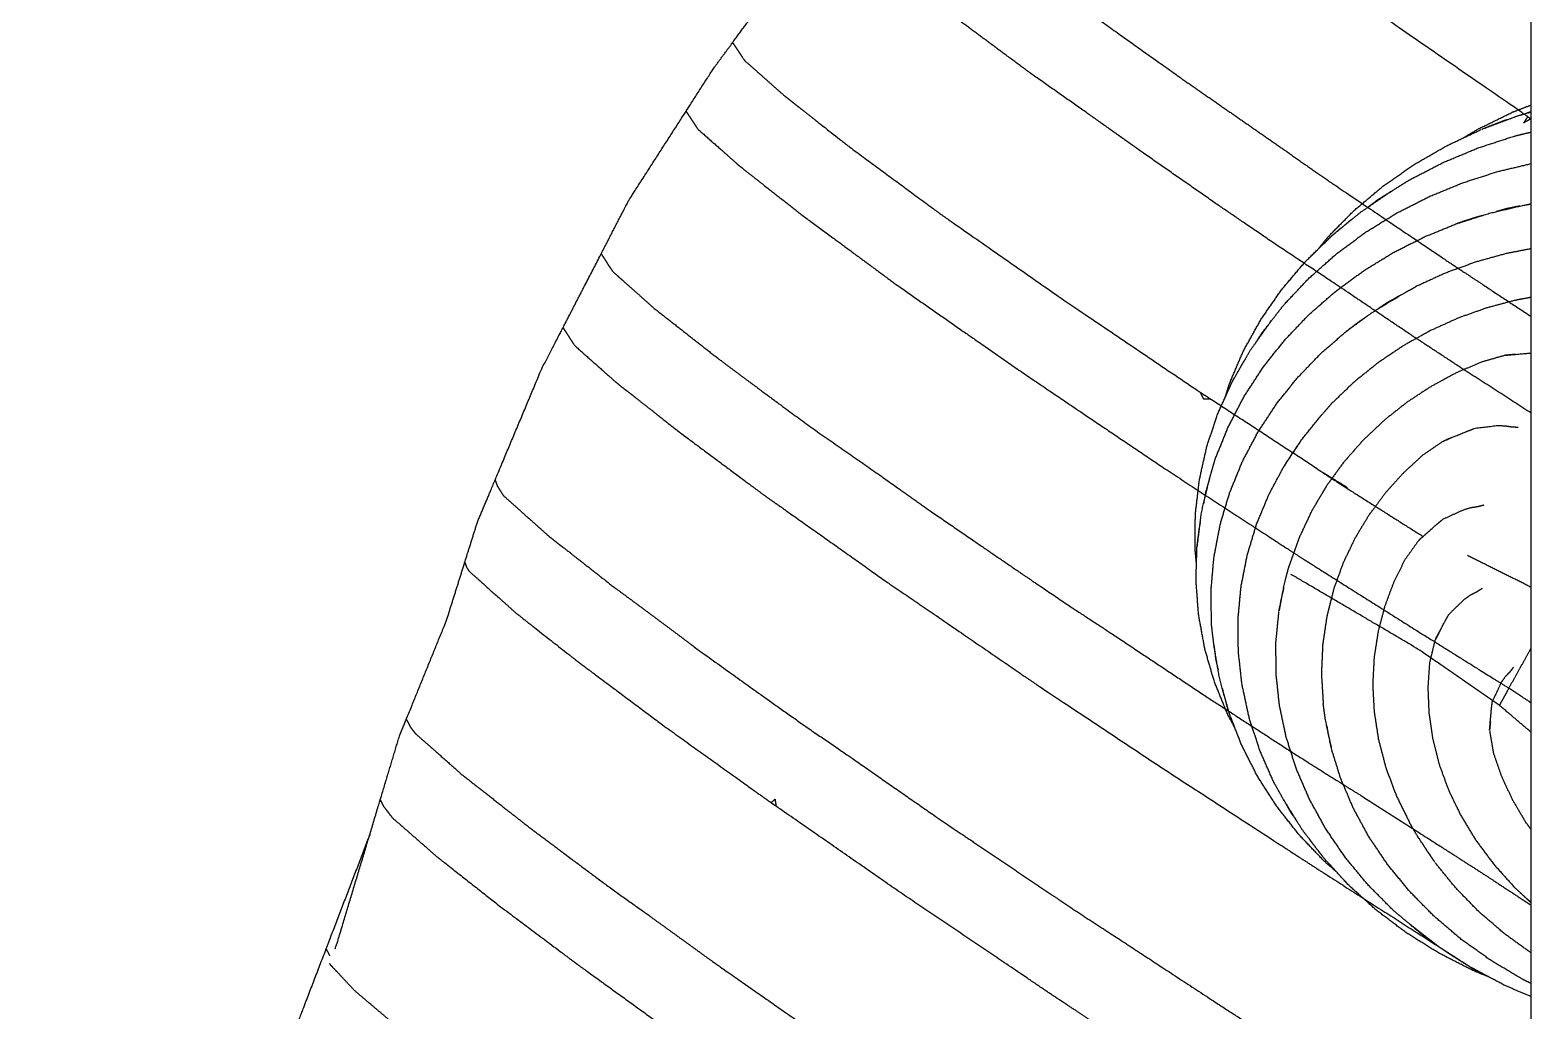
# Model space of a CAD drawing. Header units: millimetres. Extents: x 3429 to 24139, y -631 to 9878.
# Drawn here: x 8409.16 to 8442.57, y 3494.11 to 3515.95 of the extents above; entities that cross this region are included whole.
import ezdxf

# ---------------------------------------------------------------- set-up
doc = ezdxf.new("R2010")
doc.units = ezdxf.units.MM
doc.layers.add('multid_gorunus_3', color=23, linetype='Continuous', lineweight=13)
doc.layers.add('multid_gorunus_4', color=15, linetype='Continuous', lineweight=9)

# ---------------------------------------------------------------- blocks, each defined once
blk = doc.blocks.new('grup-2')
at = {"layer": 'multid_gorunus_3', "lineweight": -3}
for points, degree, knots in [([(2048.982, 6217.144), (2048.982, 6216.155), (2048.982, 6213.761), (2048.982, 6208.959), (2048.982, 6202.868), (2048.982, 6195.487), (2048.982, 6186.836), (2048.982, 6176.969), (2048.982, 6165.969), (2048.982, 6153.941), (2048.982, 6141.024), (2048.982, 6127.365), (2048.982, 6113.136), (2048.982, 6098.504), (2048.982, 6083.653), (2048.982, 6068.742), (2048.982, 6053.94), (2048.982, 6039.26), (2048.982, 6024.58), (2048.982, 6005.778), (2048.982, 5990.869), (2048.982, 5976.016), (2048.982, 5961.387), (2048.982, 5947.155), (2048.982, 5933.498), (2048.982, 5920.578), (2048.982, 5947.227), (2048.982, 5936.226), (2048.982, 5926.36), (2048.982, 5917.707), (2048.982, 5910.327), (2048.982, 5904.236), (2048.982, 5899.433), (2048.982, 5897.04), (2048.982, 5896.051)], 3, [200, 200, 200, 200, 215.285175, 230.934783, 246.910875, 263.16962, 279.661789, 296.333468, 313.127007, 329.982146, 346.837285, 363.630824, 380.302503, 396.794672, 413.053417, 429.029509, 444.679117, 459.964292, 475.249467, 490.899075, 506.875167, 523.133912, 539.62608, 556.29776, 573.091299, 589.946438, 606.801576, 623.595115, 640.266795, 656.758963, 673.017709, 688.9938, 704.643409, 719.928583, 719.928583, 719.928583, 719.928583]), ([(2049.053, 5977.487), (2049.117, 5977.531), (2049.181, 5977.576), (2050.622, 5978.571), (2052.064, 5979.566), (2053.134, 5980.322), (2054.205, 5981.078), (2054.453, 5981.255), (2054.7, 5981.431), (2054.891, 5981.57), (2055.081, 5981.708), (2055.961, 5982.343), (2056.84, 5982.977), (2057.528, 5983.49), (2058.215, 5984.003), (2058.371, 5984.121), (2058.528, 5984.239), (2058.644, 5984.331), (2058.76, 5984.423), (2059.276, 5984.83), (2059.793, 5985.236), (2060.172, 5985.571), (2060.552, 5985.905), (2060.656, 5985.998), (2060.759, 5986.09), (2060.799, 5986.133), (2060.838, 5986.176), (2060.881, 5986.228), (2060.923, 5986.28), (2060.992, 5986.409), (2061.061, 5986.538)], 2, [0, 0, 0, 1, 1, 2, 2, 3, 3, 4, 4, 5, 5, 6, 6, 7, 7, 8, 8, 9, 9, 10, 10, 11, 11, 12, 12, 13, 13, 14, 14, 15, 15, 15]), ([(2072.436, 5968.455), (2072.239, 5968.925), (2072.042, 5969.395), (2071.526, 5970.626), (2071.01, 5971.858), (2070.77, 5972.323), (2070.53, 5972.788), (2070.105, 5973.61), (2069.68, 5974.433), (2069.372, 5975.029), (2069.065, 5975.624), (2068.428, 5976.615), (2067.791, 5977.607), (2067.485, 5978.084), (2067.178, 5978.561), (2066.966, 5978.848), (2066.755, 5979.136), (2066.146, 5979.962), (2065.536, 5980.789), (2065.037, 5981.448), (2064.538, 5982.106), (2064.303, 5982.415), (2064.069, 5982.725), (2063.737, 5983.156), (2063.404, 5983.587), (2063.14, 5983.93), (2062.876, 5984.274), (2062.494, 5984.767), (2062.111, 5985.26), (2061.959, 5985.442), (2061.807, 5985.624), (2061.476, 5986.039), (2061.144, 5986.454)], 2, [-11, -11, -11, -10, -10, -9, -9, -8, -8, -7, -7, -6, -6, -5, -5, -4, -4, -3, -3, -2, -2, -1, -1, 0, 0, 1, 1, 2, 2, 3, 3, 4, 4, 5, 5, 5]), ([(2063.404, 5983.587), (2063.375, 5983.535), (2063.346, 5983.483), (2063.255, 5983.348), (2063.164, 5983.213), (2062.829, 5982.917), (2062.495, 5982.621), (2062.363, 5982.505), (2062.231, 5982.389), (2062.085, 5982.275), (2061.94, 5982.161), (2061.4, 5981.739), (2060.86, 5981.316), (2060.1, 5980.751), (2059.339, 5980.186), (2059.192, 5980.077), (2059.045, 5979.967), (2058.862, 5979.835), (2058.679, 5979.703), (2057.701, 5979.007), (2056.723, 5978.31), (2055.585, 5977.52), (2054.447, 5976.729), (2054.174, 5976.536), (2053.9, 5976.343), (2053.637, 5976.162), (2053.374, 5975.981), (2052.129, 5975.139), (2050.884, 5974.298), (2050.498, 5974.042), (2050.113, 5973.786), (2049.547, 5973.413), (2048.982, 5973.041)], 2, [7, 7, 7, 8, 8, 9, 9, 10, 10, 11, 11, 12, 12, 13, 13, 14, 14, 15, 15, 16, 16, 17, 17, 18, 18, 19, 19, 20, 20, 21, 21, 22, 22, 22.719515, 22.719515, 22.719515]), ([(2048.982, 5970.89), (2049.792, 5971.412), (2050.601, 5971.934), (2051.128, 5972.281), (2051.655, 5972.628), (2052.519, 5973.21), (2053.382, 5973.792), (2054.039, 5974.227), (2054.695, 5974.663), (2055.344, 5975.107), (2055.992, 5975.55), (2056.799, 5976.111), (2057.605, 5976.672), (2058.232, 5977.118), (2058.858, 5977.564), (2059.463, 5977.988), (2060.068, 5978.413), (2060.537, 5978.76), (2061.006, 5979.107), (2061.487, 5979.464), (2061.968, 5979.821), (2062.367, 5980.133), (2062.767, 5980.445), (2063.071, 5980.683), (2063.376, 5980.922), (2063.55, 5981.076), (2063.725, 5981.23), (2063.999, 5981.471), (2064.273, 5981.713), (2064.363, 5981.847), (2064.454, 5981.982), (2064.496, 5982.044), (2064.538, 5982.106)], 2, [7.090367, 7.090367, 7.090367, 8, 8, 9, 9, 10, 10, 11, 11, 12, 12, 13, 13, 14, 14, 15, 15, 16, 16, 17, 17, 18, 18, 19, 19, 20, 20, 21, 21, 22, 22, 23, 23, 23]), ([(2066.755, 5979.136), (2066.72, 5979.084), (2066.685, 5979.033), (2066.589, 5978.887), (2066.492, 5978.742), (2066.149, 5978.438), (2065.806, 5978.133), (2065.698, 5978.038), (2065.589, 5977.942), (2065.435, 5977.821), (2065.28, 5977.7), (2064.716, 5977.257), (2064.151, 5976.813), (2063.234, 5976.136), (2062.316, 5975.459), (2062.22, 5975.388), (2062.124, 5975.317), (2061.994, 5975.226), (2061.864, 5975.134), (2060.597, 5974.252), (2059.331, 5973.369), (2057.838, 5972.36), (2056.345, 5971.351)], 2, [6, 6, 6, 7, 7, 8, 8, 9, 9, 10, 10, 11, 11, 12, 12, 13, 13, 14, 14, 15, 15, 16, 16, 17, 17, 17]), ([(2067.791, 5977.607), (2067.75, 5977.544), (2067.709, 5977.482), (2067.621, 5977.348), (2067.532, 5977.214), (2067.228, 5976.944), (2066.923, 5976.675), (2066.774, 5976.542), (2066.625, 5976.409), (2066.366, 5976.205), (2066.107, 5976.001), (2065.642, 5975.636), (2065.177, 5975.272), (2064.59, 5974.84), (2064.004, 5974.407), (2063.564, 5974.082), (2063.124, 5973.756), (2062.358, 5973.222), (2061.591, 5972.687), (2060.969, 5972.254), (2060.347, 5971.821), (2059.698, 5971.382), (2059.049, 5970.943), (2058.092, 5970.297), (2057.134, 5969.651), (2055.922, 5968.859), (2054.71, 5968.068), (2054.399, 5967.864), (2054.088, 5967.661), (2053.857, 5967.515), (2053.627, 5967.369), (2052.485, 5966.649), (2051.342, 5965.929), (2050.576, 5965.451), (2049.811, 5964.972), (2049.642, 5964.866), (2049.473, 5964.761), (2049.579, 5964.57), (2049.685, 5964.38)], 2, [6, 6, 6, 7, 7, 8, 8, 9, 9, 10, 10, 11, 11, 12, 12, 13, 13, 14, 14, 15, 15, 16, 16, 17, 17, 18, 18, 19, 19, 20, 20, 21, 21, 22, 22, 23, 23, 24, 24, 25, 25, 25]), ([(2069.68, 5974.433), (2069.592, 5974.297), (2069.504, 5974.16), (2069.465, 5974.101), (2069.426, 5974.041), (2069.302, 5973.931), (2069.178, 5973.821), (2068.847, 5973.526), (2068.516, 5973.231), (2068.016, 5972.839), (2067.516, 5972.447), (2067.29, 5972.269), (2067.063, 5972.091), (2066.706, 5971.825), (2066.348, 5971.558), (2065.69, 5971.072), (2065.031, 5970.586), (2064.305, 5970.081), (2063.578, 5969.575), (2062.963, 5969.14), (2062.349, 5968.704), (2061.351, 5968.019), (2060.352, 5967.334), (2059.788, 5966.952), (2059.223, 5966.57), (2058.799, 5966.293), (2058.375, 5966.016), (2057.303, 5965.302), (2056.231, 5964.588), (2055.237, 5963.943), (2054.242, 5963.298), (2053.789, 5963.011), (2053.335, 5962.725), (2053.029, 5962.534), (2052.723, 5962.343), (2051.893, 5961.813), (2051.063, 5961.282), (2050.526, 5960.938), (2049.989, 5960.593), (2049.593, 5960.333), (2049.197, 5960.072), (2049.089, 5960.001), (2048.982, 5959.93)], 2, [8, 8, 8, 9, 9, 10, 10, 11, 11, 12, 12, 13, 13, 14, 14, 15, 15, 16, 16, 17, 17, 18, 18, 19, 19, 20, 20, 21, 21, 22, 22, 23, 23, 24, 24, 25, 25, 26, 26, 27, 27, 28, 28, 28.205684, 28.205684, 28.205684]), ([(2070.53, 5972.788), (2070.498, 5972.738), (2070.466, 5972.689), (2070.369, 5972.54), (2070.272, 5972.391), (2069.963, 5972.117), (2069.654, 5971.842), (2069.506, 5971.711), (2069.359, 5971.58), (2069.137, 5971.405), (2068.915, 5971.231), (2068.416, 5970.839), (2067.918, 5970.447), (2067.131, 5969.861), (2066.344, 5969.275), (2066.145, 5969.128), (2065.946, 5968.981), (2065.726, 5968.828), (2065.506, 5968.675), (2064.422, 5967.907), (2063.337, 5967.138), (2063.017, 5966.919), (2062.697, 5966.699), (2061.609, 5965.955), (2060.522, 5965.21), (2060.388, 5965.117), (2060.254, 5965.023), (2060.093, 5964.915), (2059.933, 5964.807), (2058.581, 5963.908), (2057.23, 5963.01), (2055.854, 5962.114), (2054.477, 5961.218), (2054.399, 5961.167), (2054.321, 5961.115), (2054.275, 5961.086), (2054.229, 5961.056), (2053.906, 5960.847), (2053.582, 5960.638), (2052.713, 5960.082), (2051.844, 5959.527), (2051.003, 5958.987), (2050.161, 5958.447), (2050.126, 5958.424), (2050.092, 5958.401)], 2, [6, 6, 6, 7, 7, 8, 8, 9, 9, 10, 10, 11, 11, 12, 12, 13, 13, 14, 14, 15, 15, 16, 16, 17, 17, 18, 18, 19, 19, 20, 20, 21, 21, 22, 22, 23, 23, 24, 24, 25, 25, 26, 26, 27, 27, 27.193438, 27.193438, 27.193438]), ([(2072.042, 5969.395), (2072.017, 5969.328), (2071.992, 5969.261), (2071.926, 5969.157), (2071.861, 5969.052), (2071.597, 5968.817), (2071.333, 5968.581), (2071.105, 5968.377), (2070.876, 5968.173), (2070.553, 5967.919), (2070.23, 5967.666), (2069.833, 5967.355), (2069.437, 5967.043), (2068.959, 5966.689), (2068.481, 5966.334), (2068.001, 5965.976), (2067.521, 5965.617), (2066.765, 5965.075), (2066.01, 5964.533), (2065.517, 5964.185), (2065.025, 5963.838), (2064.574, 5963.529), (2064.123, 5963.22), (2063.101, 5962.508), (2062.079, 5961.796), (2060.855, 5960.972), (2059.632, 5960.148), (2059.321, 5959.94), (2059.009, 5959.733), (2058.692, 5959.527), (2058.374, 5959.32), (2057.188, 5958.543), (2056.002, 5957.765), (2055.311, 5957.316), (2054.621, 5956.867), (2054.005, 5956.469), (2053.39, 5956.071), (2052.682, 5955.61), (2051.974, 5955.149), (2051.555, 5954.873), (2051.136, 5954.597), (2050.852, 5954.411), (2050.568, 5954.224), (2049.784, 5953.716), (2049.001, 5953.208), (2048.991, 5953.232), (2048.982, 5953.257)], 2, [7, 7, 7, 8, 8, 9, 9, 10, 10, 11, 11, 12, 12, 13, 13, 14, 14, 15, 15, 16, 16, 17, 17, 18, 18, 19, 19, 20, 20, 21, 21, 22, 22, 23, 23, 24, 24, 25, 25, 26, 26, 27, 27, 28, 28, 29, 29, 29.028992, 29.028992, 29.028992]), ([(2074.172, 5963.693), (2074.095, 5963.881), (2074.019, 5964.068), (2073.569, 5965.172), (2073.12, 5966.276), (2072.919, 5966.918), (2072.717, 5967.56), (2072.576, 5968.008), (2072.436, 5968.455)], 2, [0, 0, 0, 1, 1, 2, 2, 3, 3, 4, 4, 4]), ([(2072.717, 5967.56), (2072.696, 5967.506), (2072.676, 5967.452), (2072.65, 5967.411), (2072.624, 5967.369), (2072.52, 5967.277), (2072.416, 5967.184), (2071.997, 5966.81), (2071.578, 5966.435), (2070.985, 5965.97), (2070.393, 5965.505), (2070.269, 5965.408), (2070.145, 5965.311), (2069.996, 5965.2), (2069.847, 5965.089), (2069.06, 5964.502), (2068.273, 5963.914), (2067.297, 5963.214), (2066.321, 5962.514), (2066.109, 5962.362), (2065.896, 5962.21)], 2, [0, 0, 0, 1, 1, 2, 2, 3, 3, 4, 4, 5, 5, 6, 6, 7, 7, 8, 8, 9, 9, 10, 10, 10]), ([(2048.982, 5963.782), (2049.333, 5964.081), (2049.685, 5964.38), (2050.592, 5965.007), (2051.499, 5965.634), (2052.911, 5966.465), (2054.324, 5967.295)], 2, [32.523704, 32.523704, 32.523704, 33, 33, 34, 34, 35, 35, 35]), ([(2048.982, 5964.436), (2049.118, 5964.526), (2049.255, 5964.617), (2049.364, 5964.689), (2049.473, 5964.761)], 2, [2.800347, 2.800347, 2.800347, 3, 3, 4, 4, 4]), ([(2074.019, 5964.068), (2073.973, 5963.981), (2073.927, 5963.894), (2073.872, 5963.822), (2073.817, 5963.751), (2073.589, 5963.551), (2073.361, 5963.352), (2073.078, 5963.1), (2072.796, 5962.849), (2072.448, 5962.576), (2072.1, 5962.304), (2071.738, 5962.019), (2071.375, 5961.734), (2070.868, 5961.353), (2070.36, 5960.972), (2069.949, 5960.665), (2069.537, 5960.358), (2069.084, 5960.034), (2068.63, 5959.709), (2067.911, 5959.189), (2067.193, 5958.67), (2066.117, 5957.917), (2065.041, 5957.165), (2064.718, 5956.94), (2064.395, 5956.716), (2064.094, 5956.513), (2063.792, 5956.31), (2062.604, 5955.497), (2061.415, 5954.684), (2060.538, 5954.096), (2059.661, 5953.509), (2059.047, 5953.105), (2058.434, 5952.701), (2057.541, 5952.118), (2056.649, 5951.534), (2056.187, 5951.228), (2055.725, 5950.923), (2055.537, 5950.795), (2055.349, 5950.668), (2054.315, 5949.985), (2053.282, 5949.303)], 2, [0, 0, 0, 1, 1, 2, 2, 3, 3, 4, 4, 5, 5, 6, 6, 7, 7, 8, 8, 9, 9, 10, 10, 11, 11, 12, 12, 13, 13, 14, 14, 15, 15, 16, 16, 17, 17, 18, 18, 19, 19, 20, 20, 20]), ([(2075.603, 5958.954), (2075.588, 5958.993), (2075.574, 5959.032), (2075.087, 5960.652), (2074.599, 5962.271), (2074.385, 5962.982), (2074.172, 5963.693)], 2, [5.805207, 5.805207, 5.805207, 6, 6, 7, 7, 8, 8, 8]), ([(2049.001, 5953.208), (2049.352, 5952.319), (2049.703, 5951.431), (2050.248, 5951.784), (2050.793, 5952.138), (2051.321, 5952.485), (2051.85, 5952.831), (2052.629, 5953.345), (2053.408, 5953.858), (2053.785, 5954.103), (2054.162, 5954.348), (2054.489, 5954.56), (2054.816, 5954.772), (2055.829, 5955.431), (2056.843, 5956.09), (2057.372, 5956.437), (2057.902, 5956.784), (2058.732, 5957.33), (2059.562, 5957.876), (2059.708, 5957.974), (2059.855, 5958.072), (2060.053, 5958.208), (2060.252, 5958.344), (2061.587, 5959.244), (2062.923, 5960.144), (2064.355, 5961.138), (2065.787, 5962.132)], 2, [0, 0, 0, 1, 1, 2, 2, 3, 3, 4, 4, 5, 5, 6, 6, 7, 7, 8, 8, 9, 9, 10, 10, 11, 11, 12, 12, 13, 13, 13]), ([(2074.599, 5962.271), (2074.562, 5962.201), (2074.525, 5962.13), (2074.429, 5962.005), (2074.333, 5961.88), (2073.936, 5961.533), (2073.54, 5961.186), (2073.454, 5961.11), (2073.368, 5961.033), (2073.262, 5960.95), (2073.156, 5960.867), (2072.56, 5960.398), (2071.963, 5959.929), (2071.127, 5959.301), (2070.291, 5958.674), (2070.221, 5958.621), (2070.151, 5958.569), (2070.074, 5958.514), (2069.996, 5958.459), (2069.208, 5957.889), (2068.419, 5957.318), (2068.132, 5957.111), (2067.844, 5956.904), (2066.601, 5956.038), (2065.358, 5955.171), (2065.182, 5955.046), (2065.005, 5954.921), (2064.804, 5954.782), (2064.602, 5954.642), (2063.393, 5953.814), (2062.183, 5952.986), (2061.698, 5952.659), (2061.213, 5952.331), (2060.462, 5951.828), (2059.711, 5951.325), (2059.467, 5951.165), (2059.224, 5951.005), (2058.869, 5950.773), (2058.515, 5950.541), (2057.518, 5949.882), (2056.521, 5949.222), (2056.115, 5948.947), (2055.709, 5948.672), (2054.908, 5948.143), (2054.106, 5947.614), (2053.192, 5947.013), (2052.278, 5946.413), (2052.09, 5946.287), (2051.902, 5946.161)], 2, [0, 0, 0, 1, 1, 2, 2, 3, 3, 4, 4, 5, 5, 6, 6, 7, 7, 8, 8, 9, 9, 10, 10, 11, 11, 12, 12, 13, 13, 14, 14, 15, 15, 16, 16, 17, 17, 18, 18, 19, 19, 20, 20, 21, 21, 22, 22, 23, 23, 24, 24, 24]), ([(2074.833, 5961.495), (2075.318, 5960.231), (2075.803, 5958.967), (2076.131, 5958.11), (2076.46, 5957.254), (2076.916, 5956.065), (2077.372, 5954.877), (2077.612, 5954.365), (2077.853, 5953.853), (2078.246, 5953.017), (2078.639, 5952.181), (2079.363, 5950.641), (2080.087, 5949.101), (2080.161, 5948.98), (2080.235, 5948.858), (2080.704, 5948.086), (2081.173, 5947.314), (2081.496, 5946.782), (2081.819, 5946.249), (2082.109, 5945.624), (2082.398, 5944.999), (2082.245, 5944.951), (2082.093, 5944.903)], 2, [1.231944, 1.231944, 1.231944, 2, 2, 3, 3, 4, 4, 5, 5, 6, 6, 7, 7, 8, 8, 9, 9, 10, 10, 11, 11, 11.810441, 11.810441, 11.810441]), ([(2060.218, 5947.219), (2060.701, 5947.557), (2061.185, 5947.894), (2062.36, 5948.69), (2063.535, 5949.486), (2063.604, 5949.534), (2063.672, 5949.582), (2063.909, 5949.745), (2064.147, 5949.908), (2065.01, 5950.505), (2065.874, 5951.103), (2066.896, 5951.828), (2067.919, 5952.554), (2068.267, 5952.797), (2068.616, 5953.04), (2068.972, 5953.296), (2069.329, 5953.553), (2070.133, 5954.139), (2070.938, 5954.725), (2071.503, 5955.151), (2072.069, 5955.576), (2072.439, 5955.853), (2072.809, 5956.13), (2073.116, 5956.37), (2073.423, 5956.611), (2073.867, 5956.956), (2074.312, 5957.302), (2074.572, 5957.52), (2074.832, 5957.739), (2075.005, 5957.887), (2075.178, 5958.036), (2075.365, 5958.236), (2075.553, 5958.437), (2075.6, 5958.488), (2075.648, 5958.538), (2075.675, 5958.564), (2075.702, 5958.59), (2075.713, 5958.611), (2075.723, 5958.631)], 2, [0, 0, 0, 1, 1, 2, 2, 3, 3, 4, 4, 5, 5, 6, 6, 7, 7, 8, 8, 9, 9, 10, 10, 11, 11, 12, 12, 13, 13, 14, 14, 15, 15, 16, 16, 17, 17, 18, 18, 19, 19, 19])]:
    blk.add_open_spline(points, degree=degree, knots=knots, dxfattribs=at)
for points in [[(2049.053, 5977.487), (2049.017, 5977.462), (2048.982, 5977.438)], [(2048.982, 5977.438), (2049.063, 5977.393), (2049.144, 5977.349)], [(2048.982, 5977.438), (2048.982, 5977.438), (2048.982, 5977.438)], [(2049.053, 5977.487), (2049.099, 5977.418), (2049.144, 5977.349)], [(2053.741, 5969.644), (2054.936, 5970.426), (2056.131, 5971.207)], [(2056.131, 5971.207), (2056.185, 5971.243), (2056.24, 5971.279)], [(2056.275, 5971.205), (2056.203, 5971.206), (2056.131, 5971.207)], [(2056.345, 5971.351), (2056.292, 5971.315), (2056.24, 5971.279)], [(2056.345, 5971.351), (2056.31, 5971.278), (2056.275, 5971.205)], [(2053.741, 5969.644), (2053.406, 5969.438), (2053.071, 5969.232)], [(2053.741, 5969.644), (2053.411, 5969.429), (2053.082, 5969.214)], [(2053.082, 5969.214), (2052.232, 5968.676), (2051.382, 5968.138)], [(2053.082, 5969.214), (2053.077, 5969.223), (2053.071, 5969.232)], [(2048.982, 5967.008), (2049.688, 5967.361), (2050.394, 5967.713)], [(2049.473, 5964.761), (2049.227, 5965.202), (2048.982, 5965.643)], [(2065.81, 5962.288), (2065.798, 5962.21), (2065.787, 5962.132)], [(2065.787, 5962.132), (2065.82, 5962.155), (2065.852, 5962.178)], [(2065.81, 5962.288), (2065.853, 5962.249), (2065.896, 5962.21)], [(2065.896, 5962.21), (2065.874, 5962.194), (2065.852, 5962.178)], [(2075.719, 5958.801), (2075.761, 5958.884), (2075.803, 5958.967)]]:
    blk.add_open_spline(points, degree=2, dxfattribs=at)
at = {"layer": 'multid_gorunus_4', "lineweight": -3}
for points, knots in [([(2050.488, 5977.013), (2050.326, 5977.111), (2050.164, 5977.208), (2049.779, 5977.397), (2049.394, 5977.586), (2049.188, 5977.666), (2048.982, 5977.746)], [-4.445899, -4.445899, -4.445899, -4, -4, -3, -3, -2.489901, -2.489901, -2.489901]), ([(2049.512, 5977.418), (2049.562, 5977.401), (2049.613, 5977.384), (2049.85, 5977.293), (2050.087, 5977.202), (2049.683, 5977.354), (2049.279, 5977.505), (2049.13, 5977.548), (2048.982, 5977.591)], [-2.123779, -2.123779, -2.123779, -2, -2, -1, -1, 0, 0, 0.357089, 0.357089, 0.357089]), ([(2051.68, 5976.082), (2051.306, 5976.275), (2050.933, 5976.468), (2050.543, 5976.63), (2050.154, 5976.792), (2049.752, 5976.923), (2049.35, 5977.054), (2049.166, 5977.099), (2048.982, 5977.143)], [0, 0, 0, 1, 1, 2, 2, 3, 3, 3.449176, 3.449176, 3.449176]), ([(2053.726, 5974.53), (2053.612, 5974.67), (2053.499, 5974.809), (2053.211, 5975.101), (2052.924, 5975.392), (2052.606, 5975.66), (2052.288, 5975.928), (2051.944, 5976.169), (2051.599, 5976.411), (2051.231, 5976.624), (2050.863, 5976.836), (2050.475, 5977.019), (2050.087, 5977.202)], [-4.445963, -4.445963, -4.445963, -4, -4, -3, -3, -2, -2, -1, -1, 0, 0, 1, 1, 1]), ([(2054.479, 5973.301), (2054.204, 5973.593), (2053.928, 5973.885), (2053.626, 5974.153), (2053.324, 5974.421), (2052.999, 5974.664), (2052.673, 5974.906), (2052.326, 5975.12), (2051.98, 5975.335), (2051.616, 5975.52), (2051.252, 5975.705), (2050.875, 5975.86), (2050.498, 5976.015), (2050.11, 5976.14), (2049.723, 5976.264), (2049.352, 5976.352), (2048.982, 5976.44)], [0, 0, 0, 1, 1, 2, 2, 3, 3, 4, 4, 5, 5, 6, 6, 7, 7, 7.941621, 7.941621, 7.941621]), ([(2052.968, 5975.2), (2053.009, 5975.169), (2053.05, 5975.138), (2053.237, 5974.982), (2053.424, 5974.826), (2053.104, 5975.089), (2052.784, 5975.351), (2052.44, 5975.586), (2052.096, 5975.822), (2051.888, 5975.952), (2051.68, 5976.082)], [-2.124316, -2.124316, -2.124316, -2, -2, -1, -1, 0, 0, 1, 1, 2, 2, 2]), ([(2052.095, 5975.821), (2052.242, 5975.729), (2052.388, 5975.638), (2052.502, 5975.552), (2052.615, 5975.466)], [-3.4134452, -3.4134452, -3.4134452, -3, -3, -2.6570159, -2.6570159, -2.6570159]), ([(2050.064, 5975.284), (2050.16, 5975.257), (2050.256, 5975.23), (2050.443, 5975.168), (2050.63, 5975.106), (2050.262, 5975.222), (2049.895, 5975.339), (2049.523, 5975.426), (2049.151, 5975.512), (2049.066, 5975.529), (2048.982, 5975.546)], [-3.261314, -3.261314, -3.261314, -3, -3, -2, -2, -1, -1, 0, 0, 0.453186, 0.453186, 0.453186]), ([(2049.231, 5975.496), (2049.376, 5975.467), (2049.52, 5975.438), (2049.639, 5975.404), (2049.758, 5975.371)], [1.6115244, 1.6115244, 1.6115244, 2, 2, 2.3232112, 2.3232112, 2.3232112]), ([(2056.011, 5969.859), (2055.868, 5970.215), (2055.724, 5970.571), (2055.546, 5970.912), (2055.368, 5971.254), (2055.158, 5971.578), (2054.947, 5971.902), (2054.706, 5972.206), (2054.465, 5972.51), (2054.197, 5972.792), (2053.928, 5973.074), (2053.634, 5973.332), (2053.341, 5973.589), (2053.026, 5973.821), (2052.711, 5974.053), (2052.378, 5974.257), (2052.045, 5974.462), (2051.697, 5974.637), (2051.349, 5974.813), (2050.989, 5974.959), (2050.63, 5975.106)], [0, 0, 0, 1, 1, 2, 2, 3, 3, 4, 4, 5, 5, 6, 6, 7, 7, 8, 8, 9, 9, 10, 10, 10]), ([(2055.789, 5971.236), (2055.737, 5971.401), (2055.685, 5971.566), (2055.53, 5971.925), (2055.375, 5972.285), (2055.182, 5972.63), (2054.989, 5972.976), (2054.761, 5973.305), (2054.532, 5973.634), (2054.271, 5973.943), (2054.009, 5974.253), (2053.716, 5974.539), (2053.424, 5974.826)], [-4.44676, -4.44676, -4.44676, -4, -4, -3, -3, -2, -2, -1, -1, 0, 0, 1, 1, 1]), ([(2048.982, 5974.545), (2049.254, 5974.492), (2049.527, 5974.439), (2049.871, 5974.344), (2050.215, 5974.248), (2050.554, 5974.124), (2050.893, 5974.001), (2051.224, 5973.849), (2051.555, 5973.697)], [6.210845, 6.210845, 6.210845, 7, 7, 8, 8, 9, 9, 10, 10, 10]), ([(2048.981, 5973.462), (2049.158, 5973.429), (2049.335, 5973.397), (2049.651, 5973.312), (2049.968, 5973.227), (2050.281, 5973.116), (2050.595, 5973.004), (2050.903, 5972.865), (2051.21, 5972.727), (2051.509, 5972.561), (2051.807, 5972.396), (2052.092, 5972.204), (2052.378, 5972.013), (2052.648, 5971.796), (2052.918, 5971.579), (2053.169, 5971.338), (2053.42, 5971.097)], [2.439958, 2.439958, 2.439958, 3, 3, 4, 4, 5, 5, 6, 6, 7, 7, 8, 8, 9, 9, 10, 10, 10]), ([(2052.645, 5973.031), (2052.724, 5972.977), (2052.804, 5972.923), (2052.955, 5972.809), (2053.106, 5972.695), (2052.807, 5972.914), (2052.508, 5973.132), (2052.192, 5973.324), (2051.877, 5973.516), (2051.716, 5973.606), (2051.555, 5973.697)], [-3.261333, -3.261333, -3.261333, -3, -3, -2, -2, -1, -1, 0, 0, 1, 1, 1]), ([(2051.877, 5973.516), (2052.036, 5973.426), (2052.195, 5973.337), (2052.293, 5973.27), (2052.392, 5973.202)], [1.5030054, 1.5030054, 1.5030054, 2, 2, 2.3243686, 2.3243686, 2.3243686]), ([(2055.34, 5972.092), (2055.367, 5972.05), (2055.394, 5972.008), (2055.508, 5971.806), (2055.622, 5971.605), (2055.425, 5971.946), (2055.227, 5972.287), (2054.997, 5972.61), (2054.766, 5972.934), (2054.622, 5973.118), (2054.479, 5973.301)], [-2.125826, -2.125826, -2.125826, -2, -2, -1, -1, 0, 0, 1, 1, 2, 2, 2]), ([(2054.766, 5972.933), (2054.867, 5972.804), (2054.969, 5972.674), (2055.042, 5972.56), (2055.115, 5972.445)], [2.5865299, 2.5865299, 2.5865299, 3, 3, 3.3435168, 3.3435168, 3.3435168]), ([(2056.093, 5966.17), (2056.098, 5966.547), (2056.104, 5966.924), (2056.072, 5967.297), (2056.039, 5967.671), (2055.969, 5968.038), (2055.899, 5968.405), (2055.793, 5968.762), (2055.686, 5969.119), (2055.545, 5969.464), (2055.404, 5969.809), (2055.23, 5970.138), (2055.056, 5970.467), (2054.851, 5970.778), (2054.647, 5971.089), (2054.415, 5971.38), (2054.182, 5971.67), (2053.924, 5971.939), (2053.667, 5972.207), (2053.386, 5972.451), (2053.106, 5972.695)], [0, 0, 0, 1, 1, 2, 2, 3, 3, 4, 4, 5, 5, 6, 6, 7, 7, 8, 8, 9, 9, 10, 10, 10]), ([(2049.329, 5972.192), (2049.438, 5972.183), (2049.548, 5972.175), (2049.276, 5972.198), (2049.005, 5972.222), (2048.993, 5972.222), (2048.981, 5972.223)], [0, 0, 0, 1, 1, 2, 2, 2.115377, 2.115377, 2.115377]), ([(2049.548, 5972.175), (2049.827, 5972.095), (2050.106, 5972.015), (2050.387, 5971.892), (2050.668, 5971.769), (2050.941, 5971.621), (2051.215, 5971.473), (2051.479, 5971.3), (2051.743, 5971.126), (2051.993, 5970.928), (2052.244, 5970.731), (2052.479, 5970.509), (2052.713, 5970.288), (2052.928, 5970.044), (2053.143, 5969.8), (2053.336, 5969.535), (2053.529, 5969.271), (2053.697, 5968.987), (2053.865, 5968.703), (2054.006, 5968.402), (2054.146, 5968.101), (2054.258, 5967.785), (2054.369, 5967.469)], [0, 0, 0, 1, 1, 2, 2, 3, 3, 4, 4, 5, 5, 6, 6, 7, 7, 8, 8, 9, 9, 10, 10, 11, 11, 11]), ([(2056.427, 5967.53), (2056.444, 5967.7), (2056.46, 5967.871), (2056.456, 5968.254), (2056.452, 5968.638), (2056.407, 5969.02), (2056.362, 5969.402), (2056.278, 5969.779), (2056.193, 5970.156), (2056.069, 5970.524), (2055.945, 5970.892), (2055.783, 5971.248), (2055.622, 5971.605)], [-4.446504, -4.446504, -4.446504, -4, -4, -3, -3, -2, -2, -1, -1, 0, 0, 1, 1, 1]), ([(2054.181, 5970.148), (2054.235, 5970.074), (2054.288, 5970), (2054.385, 5969.848), (2054.482, 5969.696), (2054.287, 5969.99), (2054.092, 5970.284), (2053.871, 5970.558), (2053.651, 5970.832), (2053.535, 5970.964), (2053.42, 5971.097)], [-3.261148, -3.261148, -3.261148, -3, -3, -2, -2, -1, -1, 0, 0, 1, 1, 1]), ([(2049.266, 5970.565), (2049.338, 5970.57), (2049.41, 5970.574), (2049.489, 5970.586), (2049.569, 5970.598), (2049.654, 5970.599), (2049.74, 5970.601), (2049.996, 5970.57), (2050.252, 5970.539)], [0, 0, 0, 1, 1, 2, 2, 3, 3, 4, 4, 4]), ([(2050.734, 5970.343), (2050.834, 5970.302), (2050.933, 5970.262), (2050.687, 5970.365), (2050.441, 5970.467), (2050.347, 5970.503), (2050.252, 5970.539)], [0, 0, 0, 1, 1, 2, 2, 3, 3, 3]), ([(2050.933, 5970.262), (2051.164, 5970.104), (2051.394, 5969.946), (2051.61, 5969.748), (2051.825, 5969.549), (2052.024, 5969.329), (2052.223, 5969.108), (2052.402, 5968.867), (2052.582, 5968.626), (2052.739, 5968.366), (2052.897, 5968.105), (2053.03, 5967.828), (2053.163, 5967.55), (2053.268, 5967.257), (2053.374, 5966.965), (2053.451, 5966.659), (2053.527, 5966.353), (2053.573, 5966.036), (2053.619, 5965.72), (2053.633, 5965.395), (2053.647, 5965.071), (2053.626, 5964.741), (2053.606, 5964.411)], [0, 0, 0, 1, 1, 2, 2, 3, 3, 4, 4, 5, 5, 6, 6, 7, 7, 8, 8, 9, 9, 10, 10, 11, 11, 11]), ([(2056.343, 5968.467), (2056.352, 5968.42), (2056.36, 5968.373), (2056.388, 5968.149), (2056.416, 5967.926), (2056.365, 5968.305), (2056.314, 5968.684), (2056.225, 5969.056), (2056.136, 5969.428), (2056.074, 5969.644), (2056.011, 5969.859)], [-2.125946, -2.125946, -2.125946, -2, -2, -1, -1, 0, 0, 1, 1, 2, 2, 2]), ([(2054.713, 5962.679), (2054.868, 5963.032), (2055.022, 5963.384), (2055.139, 5963.745), (2055.255, 5964.106), (2055.334, 5964.471), (2055.413, 5964.837), (2055.454, 5965.204), (2055.495, 5965.571), (2055.499, 5965.937), (2055.502, 5966.303), (2055.468, 5966.663), (2055.435, 5967.024), (2055.365, 5967.377), (2055.296, 5967.73), (2055.192, 5968.072), (2055.089, 5968.414), (2054.952, 5968.743), (2054.816, 5969.071), (2054.649, 5969.384), (2054.482, 5969.696)], [0, 0, 0, 1, 1, 2, 2, 3, 3, 4, 4, 5, 5, 6, 6, 7, 7, 8, 8, 9, 9, 10, 10, 10]), ([(2056.136, 5969.428), (2056.18, 5969.276), (2056.224, 5969.124), (2056.247, 5968.994), (2056.271, 5968.864)], [2.5866432, 2.5866432, 2.5866432, 3, 3, 3.3455789, 3.3455789, 3.3455789]), ([(2050.033, 5968.833), (2050.102, 5968.816), (2050.171, 5968.798), (2050.251, 5968.786), (2050.331, 5968.774), (2050.411, 5968.75), (2050.492, 5968.726), (2050.721, 5968.621), (2050.95, 5968.516)], [0, 0, 0, 1, 1, 2, 2, 3, 3, 4, 4, 4]), ([(2051.325, 5968.188), (2051.402, 5968.121), (2051.48, 5968.054), (2051.289, 5968.223), (2051.098, 5968.392), (2051.024, 5968.454), (2050.95, 5968.516)], [0, 0, 0, 1, 1, 2, 2, 3, 3, 3]), ([(2051.48, 5968.054), (2051.634, 5967.837), (2051.789, 5967.62), (2051.913, 5967.37), (2052.037, 5967.12), (2052.137, 5966.853), (2052.237, 5966.587), (2052.31, 5966.308), (2052.383, 5966.028), (2052.429, 5965.737), (2052.474, 5965.445), (2052.489, 5965.145), (2052.505, 5964.845), (2052.489, 5964.538), (2052.472, 5964.232), (2052.424, 5963.922), (2052.375, 5963.612), (2052.293, 5963.3), (2052.212, 5962.989), (2052.096, 5962.68), (2051.981, 5962.371), (2051.832, 5962.067), (2051.683, 5961.764)], [0, 0, 0, 1, 1, 2, 2, 3, 3, 4, 4, 5, 5, 6, 6, 7, 7, 8, 8, 9, 9, 10, 10, 11, 11, 11]), ([(2055.564, 5963.858), (2055.647, 5964.013), (2055.73, 5964.168), (2055.877, 5964.53), (2056.025, 5964.892), (2056.134, 5965.264), (2056.242, 5965.636), (2056.311, 5966.016), (2056.381, 5966.395), (2056.409, 5966.778), (2056.438, 5967.16), (2056.427, 5967.543), (2056.416, 5967.926)], [-4.447216, -4.447216, -4.447216, -4, -4, -3, -3, -2, -2, -1, -1, 0, 0, 1, 1, 1]), ([(2054.487, 5966.984), (2054.508, 5966.899), (2054.529, 5966.813), (2054.56, 5966.641), (2054.592, 5966.47), (2054.524, 5966.804), (2054.457, 5967.138), (2054.413, 5967.304), (2054.369, 5967.469)], [-2.261214, -2.261214, -2.261214, -2, -2, -1, -1, 0, 0, 1, 1, 1]), ([(2050.07, 5966.978), (2050.128, 5966.941), (2050.186, 5966.904), (2050.256, 5966.869), (2050.326, 5966.834), (2050.393, 5966.788), (2050.459, 5966.741), (2050.633, 5966.575), (2050.806, 5966.408)], [0, 0, 0, 1, 1, 2, 2, 3, 3, 4, 4, 4]), ([(2051.03, 5965.989), (2051.076, 5965.903), (2051.122, 5965.817), (2051.01, 5966.032), (2050.897, 5966.248), (2050.852, 5966.328), (2050.806, 5966.408)], [0, 0, 0, 1, 1, 2, 2, 3, 3, 3]), ([(2052.04, 5959.808), (2052.324, 5960.093), (2052.608, 5960.379), (2052.86, 5960.683), (2053.112, 5960.988), (2053.33, 5961.308), (2053.549, 5961.628), (2053.732, 5961.961), (2053.916, 5962.294), (2054.063, 5962.636), (2054.211, 5962.979), (2054.321, 5963.328), (2054.432, 5963.677), (2054.506, 5964.029), (2054.581, 5964.381), (2054.618, 5964.734), (2054.656, 5965.086), (2054.657, 5965.435), (2054.659, 5965.784), (2054.625, 5966.127), (2054.592, 5966.47)], [0, 0, 0, 1, 1, 2, 2, 3, 3, 4, 4, 5, 5, 6, 6, 7, 7, 8, 8, 9, 9, 10, 10, 10]), ([(2055.855, 5964.761), (2055.845, 5964.715), (2055.834, 5964.67), (2055.772, 5964.452), (2055.71, 5964.233), (2055.812, 5964.605), (2055.914, 5964.976), (2055.977, 5965.352), (2056.04, 5965.728), (2056.066, 5965.949), (2056.093, 5966.17)], [-2.122476, -2.122476, -2.122476, -2, -2, -1, -1, 0, 0, 1, 1, 2, 2, 2]), ([(2051.122, 5965.817), (2051.182, 5965.568), (2051.241, 5965.318), (2051.259, 5965.046), (2051.277, 5964.774), (2051.266, 5964.494), (2051.254, 5964.214), (2051.213, 5963.93), (2051.172, 5963.645), (2051.099, 5963.358), (2051.027, 5963.071), (2050.923, 5962.784), (2050.819, 5962.498), (2050.683, 5962.214), (2050.546, 5961.931), (2050.378, 5961.654), (2050.21, 5961.377), (2050.011, 5961.109), (2049.811, 5960.841), (2049.581, 5960.585), (2049.351, 5960.328)], [0, 0, 0, 1, 1, 2, 2, 3, 3, 4, 4, 5, 5, 6, 6, 7, 7, 8, 8, 9, 9, 10, 10, 10]), ([(2056.04, 5965.728), (2056.021, 5965.572), (2056.002, 5965.416), (2055.974, 5965.289), (2055.945, 5965.161)], [2.5865306, 2.5865306, 2.5865306, 3, 3, 3.3418471, 3.3418471, 3.3418471]), ([(2049.373, 5965.224), (2049.413, 5965.172), (2049.453, 5965.12), (2049.505, 5965.066), (2049.557, 5965.013), (2049.601, 5964.949), (2049.645, 5964.886), (2049.742, 5964.678), (2049.84, 5964.47)], [0, 0, 0, 1, 1, 2, 2, 3, 3, 4, 4, 4]), ([(2049.884, 5964.01), (2049.894, 5963.916), (2049.903, 5963.821), (2049.883, 5964.057), (2049.862, 5964.292), (2049.851, 5964.381), (2049.84, 5964.47)], [0, 0, 0, 1, 1, 2, 2, 3, 3, 3]), ([(2053.526, 5963.92), (2053.512, 5963.834), (2053.498, 5963.747), (2053.459, 5963.576), (2053.421, 5963.406), (2053.49, 5963.74), (2053.559, 5964.074), (2053.583, 5964.243), (2053.606, 5964.411)], [-2.261494, -2.261494, -2.261494, -2, -2, -1, -1, 0, 0, 1, 1, 1]), ([(2053.304, 5960.663), (2053.443, 5960.785), (2053.583, 5960.906), (2053.864, 5961.202), (2054.145, 5961.498), (2054.394, 5961.816), (2054.644, 5962.133), (2054.858, 5962.469), (2055.073, 5962.805), (2055.251, 5963.156), (2055.429, 5963.508), (2055.569, 5963.87), (2055.71, 5964.233)], [-4.446764, -4.446764, -4.446764, -4, -4, -3, -3, -2, -2, -1, -1, 0, 0, 1, 1, 1]), ([(2049.903, 5963.821), (2049.861, 5963.569), (2049.818, 5963.317), (2049.728, 5963.056), (2049.637, 5962.795), (2049.516, 5962.535), (2049.395, 5962.276), (2049.244, 5962.021), (2049.093, 5961.765), (2049.037, 5961.689), (2048.981, 5961.613)], [0, 0, 0, 1, 1, 2, 2, 3, 3, 4, 4, 4.307497, 4.307497, 4.307497]), ([(2048.982, 5958.187), (2049.067, 5958.229), (2049.153, 5958.27), (2049.51, 5958.482), (2049.867, 5958.693), (2050.199, 5958.929), (2050.53, 5959.165), (2050.834, 5959.423), (2051.138, 5959.682), (2051.412, 5959.96), (2051.685, 5960.238), (2051.927, 5960.534), (2052.169, 5960.829), (2052.378, 5961.138), (2052.587, 5961.447), (2052.761, 5961.766), (2052.935, 5962.086), (2053.074, 5962.414), (2053.214, 5962.742), (2053.318, 5963.074), (2053.421, 5963.406)], [0.774054, 0.774054, 0.774054, 1, 1, 2, 2, 3, 3, 4, 4, 5, 5, 6, 6, 7, 7, 8, 8, 9, 9, 10, 10, 10]), ([(2053.934, 5961.426), (2053.906, 5961.386), (2053.878, 5961.346), (2053.734, 5961.159), (2053.589, 5960.973), (2053.832, 5961.292), (2054.074, 5961.61), (2054.282, 5961.945), (2054.489, 5962.28), (2054.601, 5962.479), (2054.713, 5962.679)], [-2.123436, -2.123436, -2.123436, -2, -2, -1, -1, 0, 0, 1, 1, 2, 2, 2]), ([(2054.489, 5962.28), (2054.41, 5962.139), (2054.331, 5961.998), (2054.253, 5961.886), (2054.176, 5961.774)], [2.5864503, 2.5864503, 2.5864503, 3, 3, 3.3436425, 3.3436425, 3.3436425]), ([(2051.414, 5961.326), (2051.366, 5961.249), (2051.319, 5961.171), (2051.216, 5961.023), (2051.113, 5960.874), (2051.309, 5961.167), (2051.505, 5961.461), (2051.594, 5961.612), (2051.683, 5961.764)], [-2.260832, -2.260832, -2.260832, -2, -2, -1, -1, 0, 0, 1, 1, 1]), ([(2048.981, 5958.868), (2049.268, 5959.074), (2049.555, 5959.28), (2049.845, 5959.529), (2050.135, 5959.778), (2050.395, 5960.044), (2050.655, 5960.311), (2050.884, 5960.592), (2051.113, 5960.874)], [6.098679, 6.098679, 6.098679, 7, 7, 8, 8, 9, 9, 10, 10, 10]), ([(2049.92, 5958.331), (2050.098, 5958.404), (2050.277, 5958.477), (2050.659, 5958.671), (2051.04, 5958.866), (2051.399, 5959.091), (2051.759, 5959.316), (2052.093, 5959.568), (2052.427, 5959.82), (2052.733, 5960.097), (2053.039, 5960.374), (2053.314, 5960.674), (2053.589, 5960.973)], [-4.447456, -4.447456, -4.447456, -4, -4, -3, -3, -2, -2, -1, -1, 0, 0, 1, 1, 1]), ([(2048.981, 5959.992), (2049.035, 5960.039), (2049.089, 5960.086), (2049.22, 5960.207), (2049.351, 5960.328)], [-0.198133, -0.198133, -0.198133, 0, 0, 1, 1, 1]), ([(2050.814, 5958.862), (2050.772, 5958.832), (2050.729, 5958.802), (2050.519, 5958.67), (2050.31, 5958.538), (2050.663, 5958.765), (2051.017, 5958.993), (2051.344, 5959.246), (2051.671, 5959.499), (2051.856, 5959.653), (2052.04, 5959.808)], [-2.125135, -2.125135, -2.125135, -2, -2, -1, -1, 0, 0, 1, 1, 2, 2, 2]), ([(2051.671, 5959.499), (2051.542, 5959.39), (2051.412, 5959.281), (2051.294, 5959.198), (2051.176, 5959.116)], [2.5864371, 2.5864371, 2.5864371, 3, 3, 3.3452513, 3.3452513, 3.3452513]), ([(2048.981, 5957.892), (2049.269, 5958.015), (2049.556, 5958.138), (2049.933, 5958.338), (2050.31, 5958.538)], [-0.724687, -0.724687, -0.724687, 0, 0, 1, 1, 1])]:
    blk.add_open_spline(points, degree=2, knots=knots, dxfattribs=at)
for points in [[(2048.982, 5977.595), (2049.028, 5977.579), (2049.074, 5977.564)], [(2049.236, 5975.492), (2049.234, 5975.494), (2049.232, 5975.496)], [(2050.064, 5975.285), (2050.051, 5975.29), (2050.039, 5975.296)], [(2050.313, 5975.206), (2050.311, 5975.209), (2050.308, 5975.212)], [(2050.414, 5975.177), (2050.417, 5975.175), (2050.42, 5975.172)], [(2050.428, 5975.17), (2050.426, 5975.172), (2050.423, 5975.174)], [(2050.526, 5975.138), (2050.526, 5975.14), (2050.525, 5975.141)], [(2051.95, 5973.471), (2051.948, 5973.474), (2051.947, 5973.476)], [(2052.646, 5973.031), (2052.636, 5973.04), (2052.626, 5973.049)], [(2052.848, 5972.884), (2052.847, 5972.887), (2052.846, 5972.891)], [(2052.932, 5972.826), (2052.934, 5972.823), (2052.935, 5972.82)], [(2052.942, 5972.815), (2052.941, 5972.818), (2052.939, 5972.821)], [(2053.022, 5972.757), (2053.022, 5972.758), (2053.021, 5972.759)], [(2053.702, 5970.768), (2053.701, 5970.771), (2053.701, 5970.774)], [(2054.182, 5970.149), (2054.176, 5970.16), (2054.17, 5970.171)], [(2054.314, 5969.95), (2054.315, 5969.954), (2054.315, 5969.957)], [(2054.37, 5969.871), (2054.371, 5969.867), (2054.371, 5969.864)], [(2054.375, 5969.857), (2054.375, 5969.861), (2054.375, 5969.864)], [(2054.427, 5969.779), (2054.428, 5969.78), (2054.428, 5969.781)], [(2054.488, 5966.984), (2054.487, 5966.997), (2054.486, 5967.009)], [(2054.534, 5966.758), (2054.535, 5966.761), (2054.537, 5966.765)], [(2054.555, 5966.668), (2054.554, 5966.664), (2054.553, 5966.661)], [(2054.555, 5966.653), (2054.556, 5966.656), (2054.557, 5966.659)], [(2054.573, 5966.564), (2054.573, 5966.565), (2054.574, 5966.566)], [(2053.44, 5963.5), (2053.442, 5963.501), (2053.443, 5963.502)], [(2053.459, 5963.589), (2053.461, 5963.592), (2053.463, 5963.595)], [(2053.465, 5963.603), (2053.463, 5963.6), (2053.461, 5963.597)], [(2053.481, 5963.694), (2053.484, 5963.697), (2053.487, 5963.699)], [(2051.22, 5961.035), (2051.223, 5961.037), (2051.226, 5961.039)], [(2051.231, 5961.045), (2051.228, 5961.044), (2051.225, 5961.042)], [(2051.282, 5961.127), (2051.286, 5961.129), (2051.29, 5961.13)], [(2051.414, 5961.325), (2051.423, 5961.336), (2051.431, 5961.346)], [(2051.168, 5960.956), (2051.169, 5960.957), (2051.17, 5960.957)], [(2049.088, 5960.084), (2049.035, 5960.035), (2048.981, 5959.985)], [(2049.027, 5960.031), (2049.03, 5960.032), (2049.033, 5960.033)]]:
    blk.add_open_spline(points, degree=2, dxfattribs=at)

msp = doc.modelspace()

# ---------------------------------------------------------------- block references
at = {"xscale": -1}
msp.add_blockref('grup-2', (10491.554, -2463.465), dxfattribs=at)

doc.saveas('drawing.dxf')
